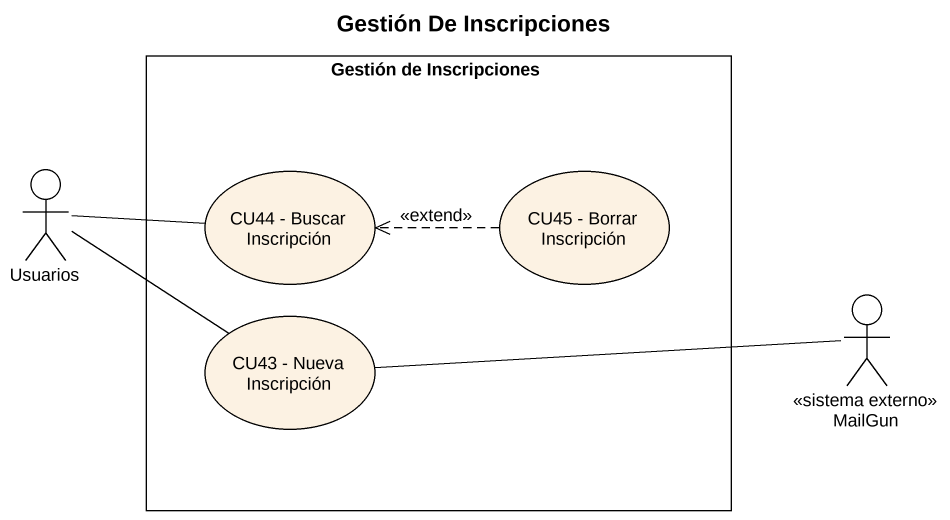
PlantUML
@startuml
title Gestión De Inscripciones
rectangle "Gestión de Inscripciones" as Gestión_de_Inscripciones {
  usecase "CU44 - Buscar Inscripción" as CU44_Buscar_Inscripción
  usecase "CU45 - Borrar Inscripción" as CU45_Borrar_Inscripción
  usecase "CU43 - Nueva Inscripción" as CU43_Nueva_Inscripción
}
actor Usuarios
actor MailGun <<sistema externo>>
Usuarios -right- CU44_Buscar_Inscripción
Usuarios -right- CU43_Nueva_Inscripción
CU45_Borrar_Inscripción .left.> CU44_Buscar_Inscripción : <<extend>>
MailGun -left- CU43_Nueva_Inscripción
@enduml
